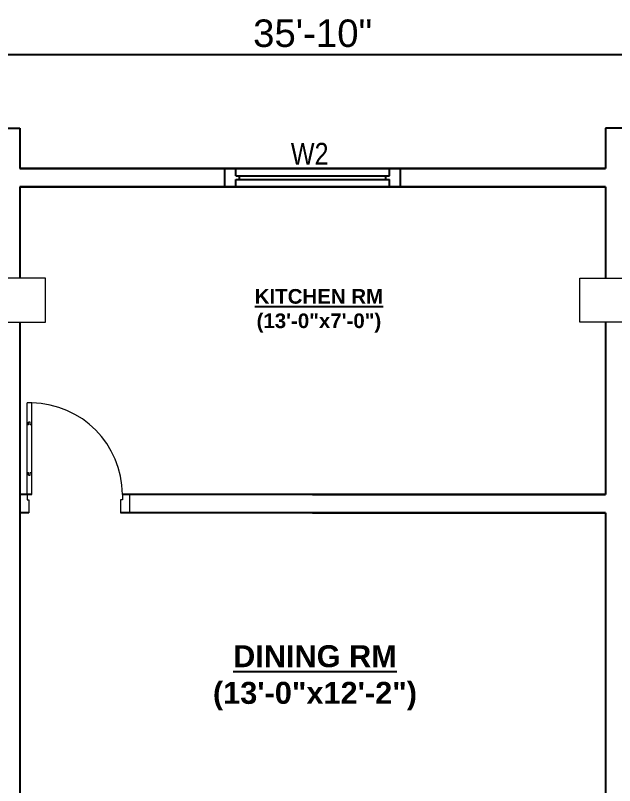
# Model space of a CAD drawing. Header units: inches. Extents: x -4010 to 92088, y -38563 to -1318.
# Drawn here: x 42288.9 to 42452.5, y -25780.6 to -25570.3 of the extents above; entities that cross this region are included whole.
import ezdxf

# ---------------------------------------------------------------- set-up
doc = ezdxf.new("R2010")
doc.units = ezdxf.units.IN
doc.header["$MEASUREMENT"] = 0
doc.header["$PDMODE"] = 99
for name, color, linetype, lineweight in [('1-FOUNDATION DIM', 31, 'Continuous', 5), ('Colour 09', 210, 'Continuous', 9), ('door', 132, 'Continuous', 15)]:
    doc.layers.add(name, color=color, linetype=linetype, lineweight=lineweight)
for name, color, linetype in [('Brick wall', 3, 'Continuous'), ('col', 5, 'Continuous'), ('TEX', 7, 'Continuous'), ('WINDOOR', 7, 'Continuous')]:
    doc.layers.add(name, color=color, linetype=linetype)
doc.styles.add('ARIAL', font='arial.ttf')
doc.styles.get("Standard").update_dxf_attribs({"font": 'ARIALN.TTF'})
doc.dimstyles.new('3-8', dxfattribs={"dimscale": 1.25, "dimtxt": 6, "dimasz": 2, "dimexe": 0.18, "dimexo": 6, "dimgap": 0, "dimtad": 0, "dimdec": 0, "dimzin": 3, "dimdsep": 46, "dimlunit": 3, "dimtxsty": 'ARIAL', "dimblk": 'DD', "dimcen": 1, "dimse1": 1, "dimse2": 1, "dimclrd": 256, "dimclrt": 256, "dimadec": 0, "dimazin": 0, "dimtfac": 0.5, "dimtdec": 0, "dimtmove": 2, "dimatfit": 0, "dimfxl": 0.18, "dimtvp": 0.75, "dimfrac": 1, "dimtolj": 1, "dimtzin": 0, "dimarcsym": 0})

# ---------------------------------------------------------------- blocks, each defined once
blk = doc.blocks.new('A$C30843580')
at = {"layer": 'Colour 09'}
for p, q in [((0, 12), (12, 12)), ((0, 0), (0, 12)), ((12, 12), (12, 0)), ((12, 0), (0, 0))]:
    blk.add_line(p, q, dxfattribs=at)
blk = doc.blocks.new('DD')
for p, q in [((0, 1.6), (0, -1.6)), ((-1.6, 0), (1.6, 0))]:
    blk.add_line(p, q)
at = {"const_width": 0.3}
blk.add_lwpolyline([(-0.15, 0, 1), (0.15, 0, 1)], format="xyb", close=True, dxfattribs=at)
blk = doc.blocks.new('*D842')
at = {"layer": 'col', "lineweight": -2}
blk.add_line((42157.55, -25580.99), (42582.55, -25580.99), dxfattribs=at)
at = {"layer": 'Defpoints', "color": 0}
for p in [(42585.05, -25580.99), (42155.05, -25601.09), (42585.05, -25601.09)]:
    blk.add_point(p, dxfattribs=at)
at = {"layer": 'col', "lineweight": -2, "xscale": 2.5, "yscale": 2.5, "zscale": 2.5, "rotation": 180}
blk.add_blockref('DD', (42155.05, -25580.99), dxfattribs=at)
at = {"layer": 'col', "lineweight": -2, "xscale": 2.5, "yscale": 2.5, "zscale": 2.5}
blk.add_blockref('DD', (42585.05, -25580.99), dxfattribs=at)
at = {"layer": 'col', "insert": (42370.05, -25575.24), "char_height": 7.5, "attachment_point": 5, "style": 'ARIAL'}
blk.add_mtext('\\A1;35\'-10"', dxfattribs=at)
blk = doc.blocks.new('D30')
at = {"layer": 'door'}
for p, q in [((2, 5), (2, 29.97)), ((3.25, 29.97), (2, 29.97)), ((3.25, 5), (3.25, 29.97)), ((2.4, 23.97), (2, 23.97)), ((2.4, 23.97), (2.4, 24.72)), ((2.85, 24.72), (2.4, 24.72)), ((2.85, 23.97), (2.85, 24.72)), ((3.25, 23.97), (2.85, 23.97)), ((2, 11), (2.4, 11)), ((2.4, 10.25), (2.4, 11)), ((2.85, 10.25), (2.85, 11)), ((2.85, 11), (3.25, 11)), ((2.4, 10.25), (2.85, 10.25)), ((0, 0), (0, 5)), ((0, 5), (2, 5)), ((2, 5), (2, 3.5)), ((2, 5), (3.25, 5)), ((30, 5), (28, 5)), ((28, 5), (28, 3.5)), ((30, 0), (30, 5)), ((2, 3.5), (2.5, 3.5)), ((2.5, 3.5), (2.5, 0)), ((28, 3.5), (27.5, 3.5)), ((27.5, 3.5), (27.5, 0)), ((2.5, 0), (0, 0)), ((27.5, 0), (30, 0))]:
    blk.add_line(p, q, dxfattribs=at)
blk.add_arc((2.89, 4.86), 25.11, 0.3204, 89.1727, dxfattribs=at)
blk = doc.blocks.new("Windoo 4'")
at = {"layer": 'WINDOOR'}
for p, q in [((24, 5), (-24, 5)), ((-24, 5), (-24, 0)), ((-21, 5), (-21, 3)), ((24, 5), (21, 5)), ((21, 5), (21, 3)), ((24, 5), (24, 0)), ((21, 3), (-21, 3)), ((-20, 3), (-20, 2)), ((20, 3), (20, 2)), ((24, 0), (-24, 0)), ((-24, 0), (-21, 0)), ((21, 2), (-21, 2)), ((-21, 2), (-21, 0)), ((21, 2), (21, 0)), ((21, 0), (24, 0))]:
    blk.add_line(p, q, dxfattribs=at)

msp = doc.modelspace()

# ---------------------------------------------------------------- linework, layer by layer
at = {"layer": 'Brick wall'}
for p, q in [((42290.089, -25601.089), (42290.089, -25612.089)), ((42450.009, -25601.089), (42450.009, -25612.089)), ((42450.009, -25612.089), (42290.089, -25612.089)), ((42290.089, -25612.089), (42450.009, -25612.089)), ((42450.009, -25617.089), (42290.089, -25617.089)), ((42290.089, -25617.089), (42290.089, -25642.089)), ((42290.089, -25617.089), (42450.009, -25617.089)), ((42450.009, -25617.089), (42450.009, -25642.089)), ((42450.009, -25617.089), (42450.009, -25642.089)), ((42290.089, -25654.089), (42290.089, -25701.089)), ((42450.009, -25654.089), (42450.009, -25689.089)), ((42450.009, -25654.089), (42450.009, -25701.089)), ((42290.089, -25694.089), (42290.089, -25783.089)), ((42450.009, -25694.089), (42450.009, -25701.089)), ((42450.009, -25694.089), (42450.009, -25701.089)), ((42293.339, -25701.089), (42290.089, -25701.089)), ((42370.049, -25701.089), (42318.089, -25701.089)), ((42450.009, -25701.089), (42370.049, -25701.089)), ((42370.049, -25701.089), (42450.009, -25701.089)), ((42292.589, -25706.089), (42290.089, -25706.089)), ((42370.049, -25706.089), (42317.589, -25706.089)), ((42450.009, -25706.089), (42370.049, -25706.089)), ((42370.049, -25706.089), (42450.009, -25706.089)), ((42450.009, -25706.089), (42450.009, -25783.089)), ((42450.009, -25706.089), (42450.009, -25783.089))]:
    msp.add_line(p, q, dxfattribs=at)
at = {"layer": 'col'}
for p, q in [((42155.049, -25601.089), (42290.089, -25601.089)), ((42585.049, -25601.089), (42450.009, -25601.089))]:
    msp.add_line(p, q, dxfattribs=at)

# ---------------------------------------------------------------- block references
at = {"layer": '1-FOUNDATION DIM'}
msp.add_blockref('D30', (42290.089, -25706.089), dxfattribs=at)
at = {"layer": 'Brick wall', "rotation": 180}
msp.add_blockref("Windoo 4'", (42370.049, -25612.089), dxfattribs=at)
at = {"layer": 'Colour 09', "xscale": -1}
msp.add_blockref('A$C30843580', (42297.089, -25654.089), dxfattribs=at)
at = {"layer": 'Colour 09'}
msp.add_blockref('A$C30843580', (42443.009, -25654.089), dxfattribs=at)
msp.add_blockref('A$C30843580', (42443.009, -25654.089), dxfattribs=at)

# ---------------------------------------------------------------- texts
at = {"layer": 'TEX', "linetype": 'ByBlock', "insert": (42374.395, -25605.114), "char_height": 6, "width": 18.77154, "attachment_point": 3}
msp.add_mtext('W2', dxfattribs=at)
at = {"layer": 'TEX', "attachment_point": 5}
for s, insert, char_height, width in [('{\\fArial|b1|i0|c0|p34;\\LKITCHEN RM\\P\\l(13\'-0"x7\'-0")}', (42371.762, -25650.962), 4, 86.60934), ('{\\fArial|b1|i0|c0|p34;\\LDINING RM\\P\\l(13\'-0"x12\'-2")}', (42370.68, -25751.17), 6, 77.58745)]:
    msp.add_mtext(s, dxfattribs=dict(at, insert=insert, char_height=char_height, width=width))

# ---------------------------------------------------------------- dimensions: what is measured, and where the dimension line sits
at = {"layer": 'col'}
dim = msp.add_linear_dim(base=(42585.049, -25580.989), p1=(42155.049, -25601.089), p2=(42585.049, -25601.089), dimstyle='3-8', dxfattribs=at)
dim.commit()
dim.dimension.update_dxf_attribs({"geometry": '*D842', "text_midpoint": (42370.049, -25575.242)})

doc.saveas('drawing.dxf')
